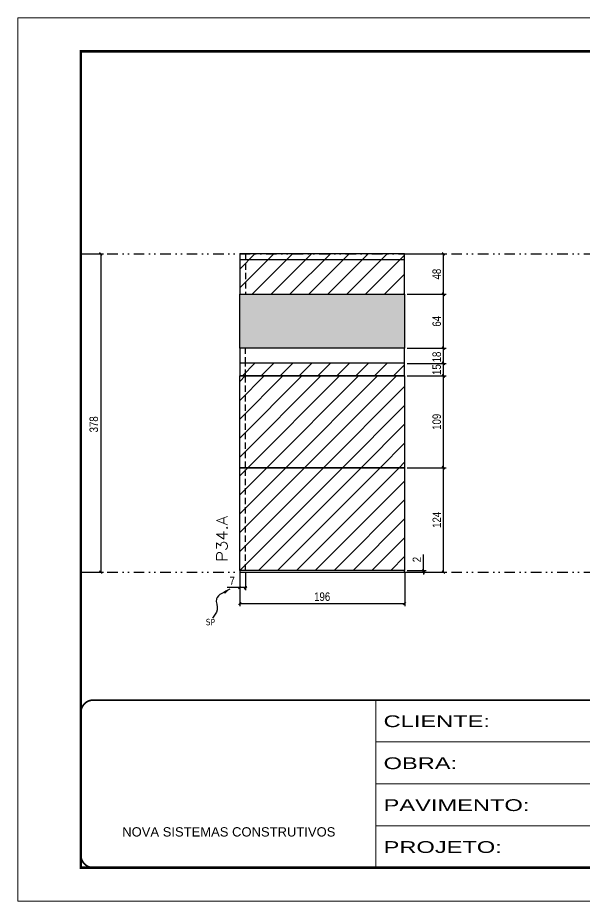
# Model space of a CAD drawing. Extents: x 2949 to 9203, y -16089 to 12527.
# Drawn here: x 2949 to 3622, y -6900 to -5850 of the extents above; entities that cross this region are included whole.
import ezdxf

# ---------------------------------------------------------------- set-up
doc = ezdxf.new("R2010")
doc.units = 0
for name, pattern in [('CONTINUO', [0]), ('DASHED', [0.75, 0.5, -0.25]), ('DIVIDE2', [0.625, 0.25, -0.125, 0, -0.125, 0, -0.125]), ('HIDDEN', [0.375, 0.25, -0.125])]:
    doc.linetypes.add(name, pattern=pattern)
for name, color, linetype in [('COTA', 241, 'Continuous'), ('cotas', 4, 'Continuous'), ('Nível', 160, 'Continuous'), ('Painéis', 200, 'Continuous'), ('SARR_2.2x7', 40, 'Continuous'), ('Sarrafo de Pressão', 42, 'HIDDEN'), ('texto', 7, 'Continuous')]:
    doc.layers.add(name, color=color, linetype=linetype)
for name, color, linetype, lineweight in [('Folhas', 255, 'Continuous', 9), ('Hachura', 251, 'Continuous', 9), ('SARRAFO DE PRESSAO', 251, 'DASHED', 9), ('Texto Seção', 7, 'Continuous', 15)]:
    doc.layers.add(name, color=color, linetype=linetype, lineweight=lineweight)
doc.styles.add('ARIAL', font='arial.ttf')
doc.styles.add('COTA TECNICA', font='techl___.ttf', dxfattribs={"height": 10})
doc.styles.add('COTA TECNICA-50', font='techl___.ttf', dxfattribs={"height": 10})
doc.styles.add('REGUA-120', font='ROMANS.shx', dxfattribs={"height": 15})
doc.styles.get("Standard").update_dxf_attribs({"font": 'arial.ttf'})
doc.styles.add('Tecnologia', font='')
doc.styles.get('Tecnologia').set_extended_font_data('Forgotten Futurist')
doc.dimstyles.new('COTA PAINEL-50', dxfattribs={"dimtxt": 10, "dimasz": 3, "dimexe": 3, "dimexo": 3, "dimgap": 3, "dimtad": 1, "dimdec": 1, "dimzin": 12, "dimdsep": 46, "dimtxsty": 'COTA TECNICA-50', "dimblk1": 'OBLIQUE', "dimblk2": 'OBLIQUE', "dimsah": 1, "dimcen": 0.9, "dimclrd": 4, "dimclre": 4, "dimclrt": 240, "dimadec": 1, "dimazin": 3, "dimtfac": 1, "dimtdec": 1, "dimtmove": 0, "dimatfit": 3, "dimfxl": 1, "dimtolj": 1, "dimtzin": 12, "dimarcsym": 0})
doc.dimstyles.new('PAINEL', dxfattribs={"dimtxt": 10, "dimasz": 3, "dimexe": 3, "dimexo": 3, "dimgap": 3, "dimtad": 1, "dimdec": 1, "dimzin": 12, "dimdsep": 46, "dimtxsty": 'COTA TECNICA', "dimblk1": 'OBLIQUE', "dimblk2": 'OBLIQUE', "dimsah": 1, "dimcen": 0.9, "dimclrd": 4, "dimclre": 4, "dimclrt": 240, "dimadec": 1, "dimazin": 3, "dimtfac": 1, "dimtdec": 1, "dimtmove": 0, "dimatfit": 3, "dimfxl": 1, "dimtolj": 1, "dimtzin": 12, "dimarcsym": 0})
doc.dimstyles.get("Standard").update_dxf_attribs({"dimtxt": 0.18, "dimasz": 0.18, "dimexe": 0.18, "dimexo": 0.0625, "dimgap": 0.09, "dimtad": 0, "dimtih": 1, "dimtoh": 1, "dimdec": 4, "dimzin": 0, "dimdsep": 46, "dimtxsty": 'Standard', "dimcen": 0.09, "dimadec": 0, "dimazin": 0, "dimtfac": 1, "dimtdec": 4, "dimtofl": 0, "dimtmove": 0, "dimatfit": 3, "dimfxl": 1, "dimtolj": 1, "dimtzin": 0, "dimarcsym": 0})
pattern_1 = [(45, (-126071.967, -35347.797), (-11.2253202, 11.2253202), [])]

# ---------------------------------------------------------------- blocks, each defined once
blk = doc.blocks.new('9999999999')
at = {"color": 30, "linetype": 'CONTINUO'}
for p, q in [((98564.6, 34230.2), (98564.6, 34429.4)), ((98564.6, 34379.6), (99584, 34379.6)), ((98564.6, 34329.8), (99488, 34329.8)), ((98564.6, 34280), (99488, 34280))]:
    blk.add_line(p, q, dxfattribs=at)
at = {"color": 30, "linetype": 'CONTINUO', "const_width": 2}
blk.add_lwpolyline([(99584, 34230.2), (99584, 34414.4, 0.414214), (99569, 34429.4), (98229, 34429.4, 0.414214), (98214, 34414.4), (98214, 34245.2, 0.414214), (98229, 34230.2), (99584, 34230.2)], format="xyb", dxfattribs=at)
at = {"layer": 'Folhas'}
blk.add_lwpolyline([(98139, 34190.2), (99624, 34190.2), (99624, 35240.2), (98139, 35240.2)], close=True, dxfattribs=at)
at = {"layer": 'Folhas', "color": 30, "const_width": 3}
blk.add_lwpolyline([(98214, 34230.2), (99584, 34230.2), (99584, 35200.2), (98214, 35200.2)], close=True, dxfattribs=at)
at = {"color": 7, "linetype": 'Continuous', "ltscale": 5, "style": 'ARIAL'}
blk.add_text('NOVA SISTEMAS CONSTRUTIVOS', height=11.059, dxfattribs=at).set_placement((98263.2, 34267.2))
at = {"layer": 'Folhas', "color": 7, "style": 'Tecnologia', "width": 1.5}
for s, p in [('CLIENTE:', (98573.7, 34397.2)), ('OBRA:', (98573.7, 34347.3)), ('PAVIMENTO:', (98573.7, 34297.5)), ('PROJETO:', (98573.7, 34247.7))]:
    blk.add_text(s, height=14, dxfattribs=at).set_placement(p)
blk = doc.blocks.new('_Oblique')
at = {"color": 0, "linetype": 'ByBlock', "lineweight": -2}
blk.add_line((-0.5, -0.5), (0.5, 0.5), dxfattribs=at)
blk = doc.blocks.new('*D1903')
at = {"layer": 'cotas', "color": 4, "linetype": 'ByBlock', "lineweight": -2, "transparency": 16777216}
for p, q in [((3027, -6131.2), (3050.8, -6131.2)), ((3047.8, -6131.2), (3047.8, -6509.2)), ((3027, -6509.2), (3050.8, -6509.2))]:
    blk.add_line(p, q, dxfattribs=at)
at = {"layer": 'Defpoints', "color": 0, "linetype": 'ByBlock', "transparency": 16777216}
for p in [(3024, -6131.2), (3024, -6509.2), (3047.8, -6509.2)]:
    blk.add_point(p, dxfattribs=at)
at = {"layer": 'cotas', "color": 4, "linetype": 'ByBlock', "lineweight": -2, "transparency": 16777216, "xscale": 3, "yscale": 3, "zscale": 3}
for p, rotation in [((3047.8, -6131.2), 90), ((3047.8, -6509.2), 270)]:
    blk.add_blockref('_Oblique', p, dxfattribs=dict(at, rotation=rotation))
at = {"layer": 'cotas', "color": 240, "linetype": 'ByBlock', "transparency": 16777216, "insert": (3039.5, -6333.7), "char_height": 10, "attachment_point": 5, "rotation": 90, "style": 'COTA TECNICA'}
blk.add_mtext('\\A1;378', dxfattribs=at)
blk = doc.blocks.new('*D1904')
at = {"layer": 'COTA', "color": 4, "lineweight": -2, "transparency": 16777216}
for p, q in [((3212.8, -6510.2), (3212.8, -6549.6)), ((3408.8, -6510.2), (3408.8, -6549.6)), ((3212.8, -6546.6), (3408.8, -6546.6))]:
    blk.add_line(p, q, dxfattribs=at)
at = {"layer": 'Defpoints', "color": 0, "transparency": 16777216}
for p in [(3212.8, -6507.2), (3408.8, -6507.2), (3408.8, -6546.6)]:
    blk.add_point(p, dxfattribs=at)
at = {"layer": 'COTA', "color": 4, "lineweight": -2, "transparency": 16777216, "xscale": 3, "yscale": 3, "zscale": 3, "rotation": 180}
blk.add_blockref('_Oblique', (3212.8, -6546.6), dxfattribs=at)
at = {"layer": 'COTA', "color": 4, "lineweight": -2, "transparency": 16777216, "xscale": 3, "yscale": 3, "zscale": 3}
blk.add_blockref('_Oblique', (3408.8, -6546.6), dxfattribs=at)
at = {"layer": 'COTA', "color": 240, "transparency": 16777216, "insert": (3310.8, -6538.5), "char_height": 10, "attachment_point": 5, "style": 'COTA TECNICA'}
blk.add_mtext('\\A1;196', dxfattribs=at)
blk = doc.blocks.new('*D1905')
at = {"layer": 'COTA', "color": 4, "lineweight": -2, "transparency": 16777216}
for p, q in [((3411.8, -6179.2), (3458, -6179.2)), ((3455, -6243.2), (3455, -6179.2)), ((3411.8, -6243.2), (3458, -6243.2))]:
    blk.add_line(p, q, dxfattribs=at)
at = {"layer": 'Defpoints', "color": 0, "transparency": 16777216}
for p in [(3408.8, -6179.2), (3455, -6179.2), (3408.8, -6243.2)]:
    blk.add_point(p, dxfattribs=at)
at = {"layer": 'COTA', "color": 4, "lineweight": -2, "transparency": 16777216, "xscale": 3, "yscale": 3, "zscale": 3}
for p, rotation in [((3455, -6179.2), 90), ((3455, -6243.2), 270)]:
    blk.add_blockref('_Oblique', p, dxfattribs=dict(at, rotation=rotation))
at = {"layer": 'COTA', "color": 240, "transparency": 16777216, "insert": (3446.9, -6211.2), "char_height": 10, "attachment_point": 5, "rotation": 90, "style": 'COTA TECNICA'}
blk.add_mtext('\\A1;64', dxfattribs=at)
blk = doc.blocks.new('*D1906')
at = {"layer": 'COTA', "color": 4, "lineweight": -2, "transparency": 16777216}
for p, q in [((3212.8, -6512.2), (3212.8, -6530.7)), ((3219.8, -6510.2), (3219.8, -6530.7)), ((3212.8, -6527.7), (3198, -6527.7)), ((3219.8, -6527.7), (3212.8, -6527.7))]:
    blk.add_line(p, q, dxfattribs=at)
at = {"layer": 'Defpoints', "color": 0, "transparency": 16777216}
for p in [(3212.8, -6509.2), (3219.8, -6507.2), (3212.8, -6527.7)]:
    blk.add_point(p, dxfattribs=at)
at = {"layer": 'COTA', "color": 4, "lineweight": -2, "transparency": 16777216, "xscale": 3, "yscale": 3, "zscale": 3, "rotation": 180}
blk.add_blockref('_Oblique', (3212.8, -6527.7), dxfattribs=at)
at = {"layer": 'COTA', "color": 4, "lineweight": -2, "transparency": 16777216, "xscale": 3, "yscale": 3, "zscale": 3}
blk.add_blockref('_Oblique', (3219.8, -6527.7), dxfattribs=at)
at = {"layer": 'COTA', "color": 240, "transparency": 16777216, "insert": (3203.9, -6519.6), "char_height": 10, "attachment_point": 5, "style": 'COTA TECNICA-50'}
blk.add_mtext('\\A1;7', dxfattribs=at)
blk = doc.blocks.new('*D1907')
at = {"layer": 'COTA', "color": 4, "lineweight": -2, "transparency": 16777216}
for p, q in [((3411.8, -6385.2), (3458, -6385.2)), ((3455, -6509.2), (3455, -6385.2)), ((3411.8, -6509.2), (3458, -6509.2))]:
    blk.add_line(p, q, dxfattribs=at)
at = {"layer": 'Defpoints', "color": 0, "transparency": 16777216}
for p in [(3408.8, -6385.2), (3455, -6385.2), (3408.8, -6509.2)]:
    blk.add_point(p, dxfattribs=at)
at = {"layer": 'COTA', "color": 4, "lineweight": -2, "transparency": 16777216, "xscale": 3, "yscale": 3, "zscale": 3}
for p, rotation in [((3455, -6385.2), 90), ((3455, -6509.2), 270)]:
    blk.add_blockref('_Oblique', p, dxfattribs=dict(at, rotation=rotation))
at = {"layer": 'COTA', "color": 240, "transparency": 16777216, "insert": (3446.9, -6447.2), "char_height": 10, "attachment_point": 5, "rotation": 90, "style": 'COTA TECNICA-50'}
blk.add_mtext('\\A1;124', dxfattribs=at)
blk = doc.blocks.new('*D1908')
at = {"layer": 'COTA', "color": 4, "lineweight": -2, "transparency": 16777216}
for p, q in [((3431.3, -6507.2), (3431.3, -6488.4)), ((3411.8, -6507.2), (3434.3, -6507.2)), ((3411.8, -6509.2), (3434.3, -6509.2)), ((3431.3, -6509.2), (3431.3, -6507.2)), ((3431.3, -6509.2), (3431.3, -6512.2))]:
    blk.add_line(p, q, dxfattribs=at)
at = {"layer": 'Defpoints', "color": 0, "transparency": 16777216}
for p in [(3408.8, -6507.2), (3408.8, -6509.2), (3431.3, -6509.2)]:
    blk.add_point(p, dxfattribs=at)
at = {"layer": 'COTA', "color": 4, "lineweight": -2, "transparency": 16777216, "xscale": 3, "yscale": 3, "zscale": 3}
for p, rotation in [((3431.3, -6507.2), 270), ((3431.3, -6509.2), 90)]:
    blk.add_blockref('_Oblique', p, dxfattribs=dict(at, rotation=rotation))
at = {"layer": 'COTA', "color": 240, "transparency": 16777216, "insert": (3423.3, -6494.4), "char_height": 10, "attachment_point": 5, "rotation": 90, "style": 'COTA TECNICA-50'}
blk.add_mtext('\\A1;2', dxfattribs=at)
blk = doc.blocks.new('*D1909')
at = {"layer": 'COTA', "color": 4, "linetype": 'ByBlock', "lineweight": -2, "transparency": 16777216}
for p, q in [((3411.8, -6276.2), (3458, -6276.2)), ((3455, -6385.2), (3455, -6276.2)), ((3411.8, -6385.2), (3458, -6385.2))]:
    blk.add_line(p, q, dxfattribs=at)
at = {"layer": 'Defpoints', "color": 0, "linetype": 'ByBlock', "transparency": 16777216}
for p in [(3408.8, -6276.2), (3455, -6276.2), (3408.8, -6385.2)]:
    blk.add_point(p, dxfattribs=at)
at = {"layer": 'COTA', "color": 4, "linetype": 'ByBlock', "lineweight": -2, "transparency": 16777216, "xscale": 3, "yscale": 3, "zscale": 3}
for p, rotation in [((3455, -6276.2), 90), ((3455, -6385.2), 270)]:
    blk.add_blockref('_Oblique', p, dxfattribs=dict(at, rotation=rotation))
at = {"layer": 'COTA', "color": 240, "linetype": 'ByBlock', "transparency": 16777216, "insert": (3446.9, -6330.7), "char_height": 10, "attachment_point": 5, "rotation": 90, "style": 'COTA TECNICA'}
blk.add_mtext('\\A1;109', dxfattribs=at)
blk = doc.blocks.new('*D1938')
at = {"layer": 'COTA', "color": 4, "linetype": 'ByBlock', "lineweight": -2, "transparency": 16777216}
for p, q in [((3411.8, -6261.2), (3458, -6261.2)), ((3455, -6276.2), (3455, -6261.2)), ((3411.8, -6276.2), (3458, -6276.2))]:
    blk.add_line(p, q, dxfattribs=at)
at = {"layer": 'Defpoints', "color": 0, "linetype": 'ByBlock', "transparency": 16777216}
for p in [(3408.8, -6261.2), (3455, -6261.2), (3408.8, -6276.2)]:
    blk.add_point(p, dxfattribs=at)
at = {"layer": 'COTA', "color": 4, "linetype": 'ByBlock', "lineweight": -2, "transparency": 16777216, "xscale": 3, "yscale": 3, "zscale": 3}
for p, rotation in [((3455, -6261.2), 90), ((3455, -6276.2), 270)]:
    blk.add_blockref('_Oblique', p, dxfattribs=dict(at, rotation=rotation))
at = {"layer": 'COTA', "color": 240, "linetype": 'ByBlock', "transparency": 16777216, "insert": (3446.9, -6268.7), "char_height": 10, "attachment_point": 5, "rotation": 90, "style": 'COTA TECNICA'}
blk.add_mtext('\\A1;15', dxfattribs=at)
blk = doc.blocks.new('*D2529')
at = {"layer": 'COTA', "color": 4, "lineweight": -2, "transparency": 16777216}
for p, q in [((3411.8, -6131.2), (3458, -6131.2)), ((3455, -6179.2), (3455, -6131.2)), ((3411.8, -6179.2), (3458, -6179.2))]:
    blk.add_line(p, q, dxfattribs=at)
at = {"layer": 'Defpoints', "color": 0, "transparency": 16777216}
for p in [(3408.8, -6131.2), (3455, -6131.2), (3408.8, -6179.2)]:
    blk.add_point(p, dxfattribs=at)
at = {"layer": 'COTA', "color": 4, "lineweight": -2, "transparency": 16777216, "xscale": 3, "yscale": 3, "zscale": 3}
for p, rotation in [((3455, -6131.2), 90), ((3455, -6179.2), 270)]:
    blk.add_blockref('_Oblique', p, dxfattribs=dict(at, rotation=rotation))
at = {"layer": 'COTA', "color": 240, "transparency": 16777216, "insert": (3446.9, -6155.2), "char_height": 10, "attachment_point": 5, "rotation": 90, "style": 'COTA TECNICA-50'}
blk.add_mtext('\\A1;48', dxfattribs=at)
blk = doc.blocks.new('*D2864')
at = {"layer": 'COTA', "color": 4, "linetype": 'ByBlock', "lineweight": -2, "transparency": 16777216}
for p, q in [((3411.8, -6243.2), (3458, -6243.2)), ((3455, -6261.2), (3455, -6243.2)), ((3411.8, -6261.2), (3458, -6261.2))]:
    blk.add_line(p, q, dxfattribs=at)
at = {"layer": 'Defpoints', "color": 0, "linetype": 'ByBlock', "transparency": 16777216}
for p in [(3408.8, -6243.2), (3455, -6243.2), (3408.8, -6261.2)]:
    blk.add_point(p, dxfattribs=at)
at = {"layer": 'COTA', "color": 4, "linetype": 'ByBlock', "lineweight": -2, "transparency": 16777216, "xscale": 3, "yscale": 3, "zscale": 3}
for p, rotation in [((3455, -6243.2), 90), ((3455, -6261.2), 270)]:
    blk.add_blockref('_Oblique', p, dxfattribs=dict(at, rotation=rotation))
at = {"layer": 'COTA', "color": 240, "linetype": 'ByBlock', "transparency": 16777216, "insert": (3446.9, -6253.7), "char_height": 10, "attachment_point": 5, "rotation": 90, "style": 'COTA TECNICA'}
blk.add_mtext('\\A1;18', dxfattribs=at)

msp = doc.modelspace()

# ---------------------------------------------------------------- hatches: boundary and pattern name
at = {"layer": 'COTA', "linetype": 'ByBlock'}
h = msp.add_hatch(dxfattribs=at)
h.set_pattern_fill('AR-CONC', color=256, scale=0.03)
h.set_pattern_definition([(50, (-128199.012, -35356.5967), (5.46554007, -0.47817257), [0.5715, -6.2865]), (355, (-128199.012, -35356.5967), (-1.05730264, 5.73170536), [0.4572, -5.02921753]), (100.4514447, (-128198.5565, -35356.6366), (4.40823741, 5.25353256), [0.48570026, -5.34270734]), (46.1842, (-128199.012, -35355.073), (8.13237123, -1.26126984), [0.85725, -9.42975]), (96.6355576, (-128198.334, -35355.178), (7.122124, 7.42278374), [0.7285507, -8.01406824]), (351.184151, (-128199.012, -35355.073), (7.122124, 7.42278374), [0.685799, -7.54379196]), (21, (-128198.25, -35355.4537), (4.54843174, -3.06795595), [0.5715, -6.2865]), (326, (-128198.25, -35355.4537), (1.85406085, 5.52563898), [0.4572, -5.0292]), (71.451445, (-128197.871, -35355.7094), (6.40249258, 2.45768307), [0.48570026, -5.34269813]), (37.5, (-128199.012, -35356.5967), (0.092658098, 2.536651166), [0, -4.96824, 0, -5.1054, 0, -5.04825]), (7.5, (-128199.012, -35356.5967), (2.004589875, 3.005417245), [0, -2.91084, 0, -4.85394, 0, -1.92405]), (327.5, (-128200.7112, -35356.5967), (4.067717855, -0.17186232), [0, -1.905, 0, -5.9436, 0, -7.8867]), (317.5, (-128201.4732, -35356.5967), (4.44387544, 0.76279473), [0, -2.4765, 0, -3.94716, 0, -5.6007])])
h.paths.add_polyline_path([(3408.77, -6243.18), (3212.77, -6243.18), (3212.77, -6179.18), (3408.77, -6179.18)])
at = {"layer": 'Hachura', "linetype": 'ByBlock'}
h = msp.add_hatch(dxfattribs=at)
h.set_pattern_fill('ANSI31', color=256, scale=5)
h.paths.add_polyline_path([(3408.77, -6131.18), (3212.77, -6131.18), (3212.77, -6179.18), (3408.77, -6179.18)])
h = msp.add_hatch(dxfattribs=at)
h.set_pattern_fill('ANSI31', color=256, scale=5)
h.set_pattern_definition([(45, (-126071.967, -35411.797), (-11.2253202, 11.2253202), [])])
h.paths.add_polyline_path([(3212.77, -6261.18), (3212.77, -6276.18), (3408.77, -6276.18), (3408.77, -6261.18)])
h = msp.add_hatch(dxfattribs=at)
h.set_pattern_fill('ANSI31', color=256, scale=5)
h.set_pattern_definition(pattern_1)
h.paths.add_polyline_path([(3212.77, -6276.18), (3212.77, -6385.18), (3408.77, -6385.18), (3408.77, -6276.18)])
h = msp.add_hatch(dxfattribs=at)
h.set_pattern_fill('ANSI31', color=256, scale=5)
h.set_pattern_definition(pattern_1)
h.paths.add_polyline_path([(3408.77, -6385.18), (3212.77, -6385.18), (3212.77, -6507.18), (3408.77, -6507.18)])

# ---------------------------------------------------------------- linework, layer by layer
at = {"layer": 'COTA', "linetype": 'ByBlock'}
msp.add_lwpolyline([(3408.77, -6243.18), (3212.77, -6243.18), (3212.77, -6179.18), (3408.77, -6179.18)], close=True, dxfattribs=at)
at = {"layer": 'Nível', "color": 4, "linetype": 'DIVIDE2', "ltscale": 50}
for p, q in [((3024.03, -6131.18), (4394.03, -6131.18)), ((3024.03, -6509.18), (4394.03, -6509.18))]:
    msp.add_line(p, q, dxfattribs=at)
at = {"layer": 'Painéis'}
for p, q in [((3408.77, -6131.18), (3212.77, -6131.18)), ((3212.77, -6131.18), (3212.77, -6179.18)), ((3408.77, -6179.18), (3408.77, -6131.18)), ((3212.77, -6179.18), (3408.77, -6179.18)), ((3408.77, -6276.18), (3212.77, -6276.18)), ((3212.77, -6385.18), (3212.77, -6276.18)), ((3212.77, -6276.18), (3408.77, -6276.18)), ((3408.77, -6276.18), (3408.77, -6385.18)), ((3408.77, -6385.18), (3212.77, -6385.18))]:
    msp.add_line(p, q, dxfattribs=at)
at = {"layer": 'Painéis', "linetype": 'ByBlock'}
for p, q in [((3408.77, -6243.18), (3212.77, -6243.18)), ((3212.77, -6243.18), (3212.77, -6261.18)), ((3408.77, -6261.18), (3408.77, -6243.18)), ((3408.77, -6261.18), (3212.77, -6261.18)), ((3212.77, -6261.18), (3212.77, -6276.18)), ((3408.77, -6276.18), (3408.77, -6261.18)), ((3212.77, -6276.18), (3408.77, -6276.18))]:
    msp.add_line(p, q, dxfattribs=at)
at = {"layer": 'Painéis'}
for points in [[(3408.77, -6507.18), (3212.77, -6507.18), (3212.77, -6385.18), (3408.77, -6385.18)], [(3408.77, -6507.18), (3212.77, -6507.18), (3212.77, -6509.18), (3408.77, -6509.18)]]:
    msp.add_lwpolyline(points, close=True, dxfattribs=at)
at = {"layer": 'SARR_2.2x7'}
msp.add_line((3408.77, -6138.18), (3212.77, -6138.18), dxfattribs=at)
at = {"layer": 'Sarrafo de Pressão', "ltscale": 30}
for p, q in [((3219.77, -6131.18), (3219.77, -6179.18)), ((3219.77, -6261.18), (3219.77, -6243.18)), ((3219.77, -6276.18), (3219.77, -6261.18)), ((3219.77, -6385.18), (3219.77, -6276.18)), ((3219.77, -6276.18), (3219.77, -6276.18)), ((3219.77, -6507.18), (3219.77, -6385.18))]:
    msp.add_line(p, q, dxfattribs=at)

# ---------------------------------------------------------------- block references
at = {"layer": 'SARRAFO DE PRESSAO', "color": 6, "linetype": 'ByBlock'}
msp.add_blockref('9999999999', (-95189.94, -41090.67), dxfattribs=at)

# ---------------------------------------------------------------- texts
at = {"layer": 'texto', "color": 0, "insert": (3177.99, -6568.68), "char_height": 7.5, "attachment_point": 5}
msp.add_mtext('{\\fTahoma|b0|i0|c0|p34;\\C4;SP}', dxfattribs=at)
at = {"layer": 'Texto Seção', "style": 'REGUA-120', "width": 1.1}
msp.add_text('P34.A', height=13, rotation=90, dxfattribs=at).set_placement((3198.31, -6497.12))

# ---------------------------------------------------------------- dimensions: what is measured, and where the dimension line sits
at = {"layer": 'COTA'}
for base, p1, p2, angle, picture, middle in [((3455.01, -6131.18), (3408.77, -6179.18), (3408.77, -6131.18), 90, '*D2529', (3446.91, -6155.18)), ((3455.01, -6385.18), (3408.77, -6509.18), (3408.77, -6385.18), 90, '*D1907', (3446.94, -6447.18)), ((3212.77, -6527.69), (3219.77, -6507.18), (3212.77, -6509.18), 180, '*D1906', (3203.9, -6519.62))]:
    dim = msp.add_linear_dim(base=base, p1=p1, p2=p2, angle=angle, dimstyle='COTA PAINEL-50', dxfattribs=at)
    dim.commit()
    dim.dimension.update_dxf_attribs({"geometry": picture, "text_midpoint": middle})
dim = msp.add_linear_dim(base=(3455.01, -6179.18), p1=(3408.77, -6243.18), p2=(3408.77, -6179.18), angle=90, dimstyle='PAINEL', override={"dimarcsym": 2}, dxfattribs=at)
dim.commit()
dim.dimension.update_dxf_attribs({"geometry": '*D1905', "text_midpoint": (3455.01, -6211.18), "dimtype": 160})
at = {"layer": 'COTA', "linetype": 'ByBlock'}
for base, p1, p2, picture, middle in [((3455.01, -6243.18), (3408.77, -6261.18), (3408.77, -6243.18), '*D2864', (3455.01, -6253.68)), ((3455.01, -6261.18), (3408.77, -6276.18), (3408.77, -6261.18), '*D1938', (3455.01, -6268.68))]:
    dim = msp.add_linear_dim(base=base, p1=p1, p2=p2, angle=90, dimstyle='PAINEL', dxfattribs=at)
    dim.commit()
    dim.dimension.update_dxf_attribs({"geometry": picture, "text_midpoint": middle, "dimtype": 160})
dim = msp.add_linear_dim(base=(3455.01, -6276.18), p1=(3408.77, -6385.18), p2=(3408.77, -6276.18), angle=90, dimstyle='PAINEL', dxfattribs=at)
dim.commit()
dim.dimension.update_dxf_attribs({"geometry": '*D1909', "text_midpoint": (3446.88, -6330.68)})
at = {"layer": 'COTA'}
dim = msp.add_linear_dim(base=(3431.29, -6509.18), p1=(3408.77, -6507.18), p2=(3408.77, -6509.18), angle=90, dimstyle='COTA PAINEL-50', dxfattribs=at)
dim.commit()
dim.dimension.update_dxf_attribs({"geometry": '*D1908', "text_midpoint": (3431.29, -6494.44), "dimtype": 160})
dim = msp.add_linear_dim(base=(3408.77, -6546.64), p1=(3212.77, -6507.18), p2=(3408.77, -6507.18), dimstyle='PAINEL', override={"dimarcsym": 2}, dxfattribs=at)
dim.commit()
dim.dimension.update_dxf_attribs({"geometry": '*D1904', "text_midpoint": (3310.77, -6538.5)})
at = {"layer": 'cotas', "linetype": 'ByBlock'}
dim = msp.add_linear_dim(base=(3047.75, -6509.18), p1=(3024.03, -6131.18), p2=(3024.03, -6509.18), angle=90, dimstyle='PAINEL', dxfattribs=at)
dim.commit()
dim.dimension.update_dxf_attribs({"geometry": '*D1903', "text_midpoint": (3047.75, -6333.68), "dimtype": 160})

# ---------------------------------------------------------------- leaders
at = {"layer": 'COTA', "path_type": 1}
msp.add_leader([(3200.94, -6529.36), (3185.15, -6541.2), (3186.08, -6554.21), (3180.53, -6563.99)], dimstyle='Standard', override={"dimasz": 8}, dxfattribs=at)

doc.saveas('drawing.dxf')
